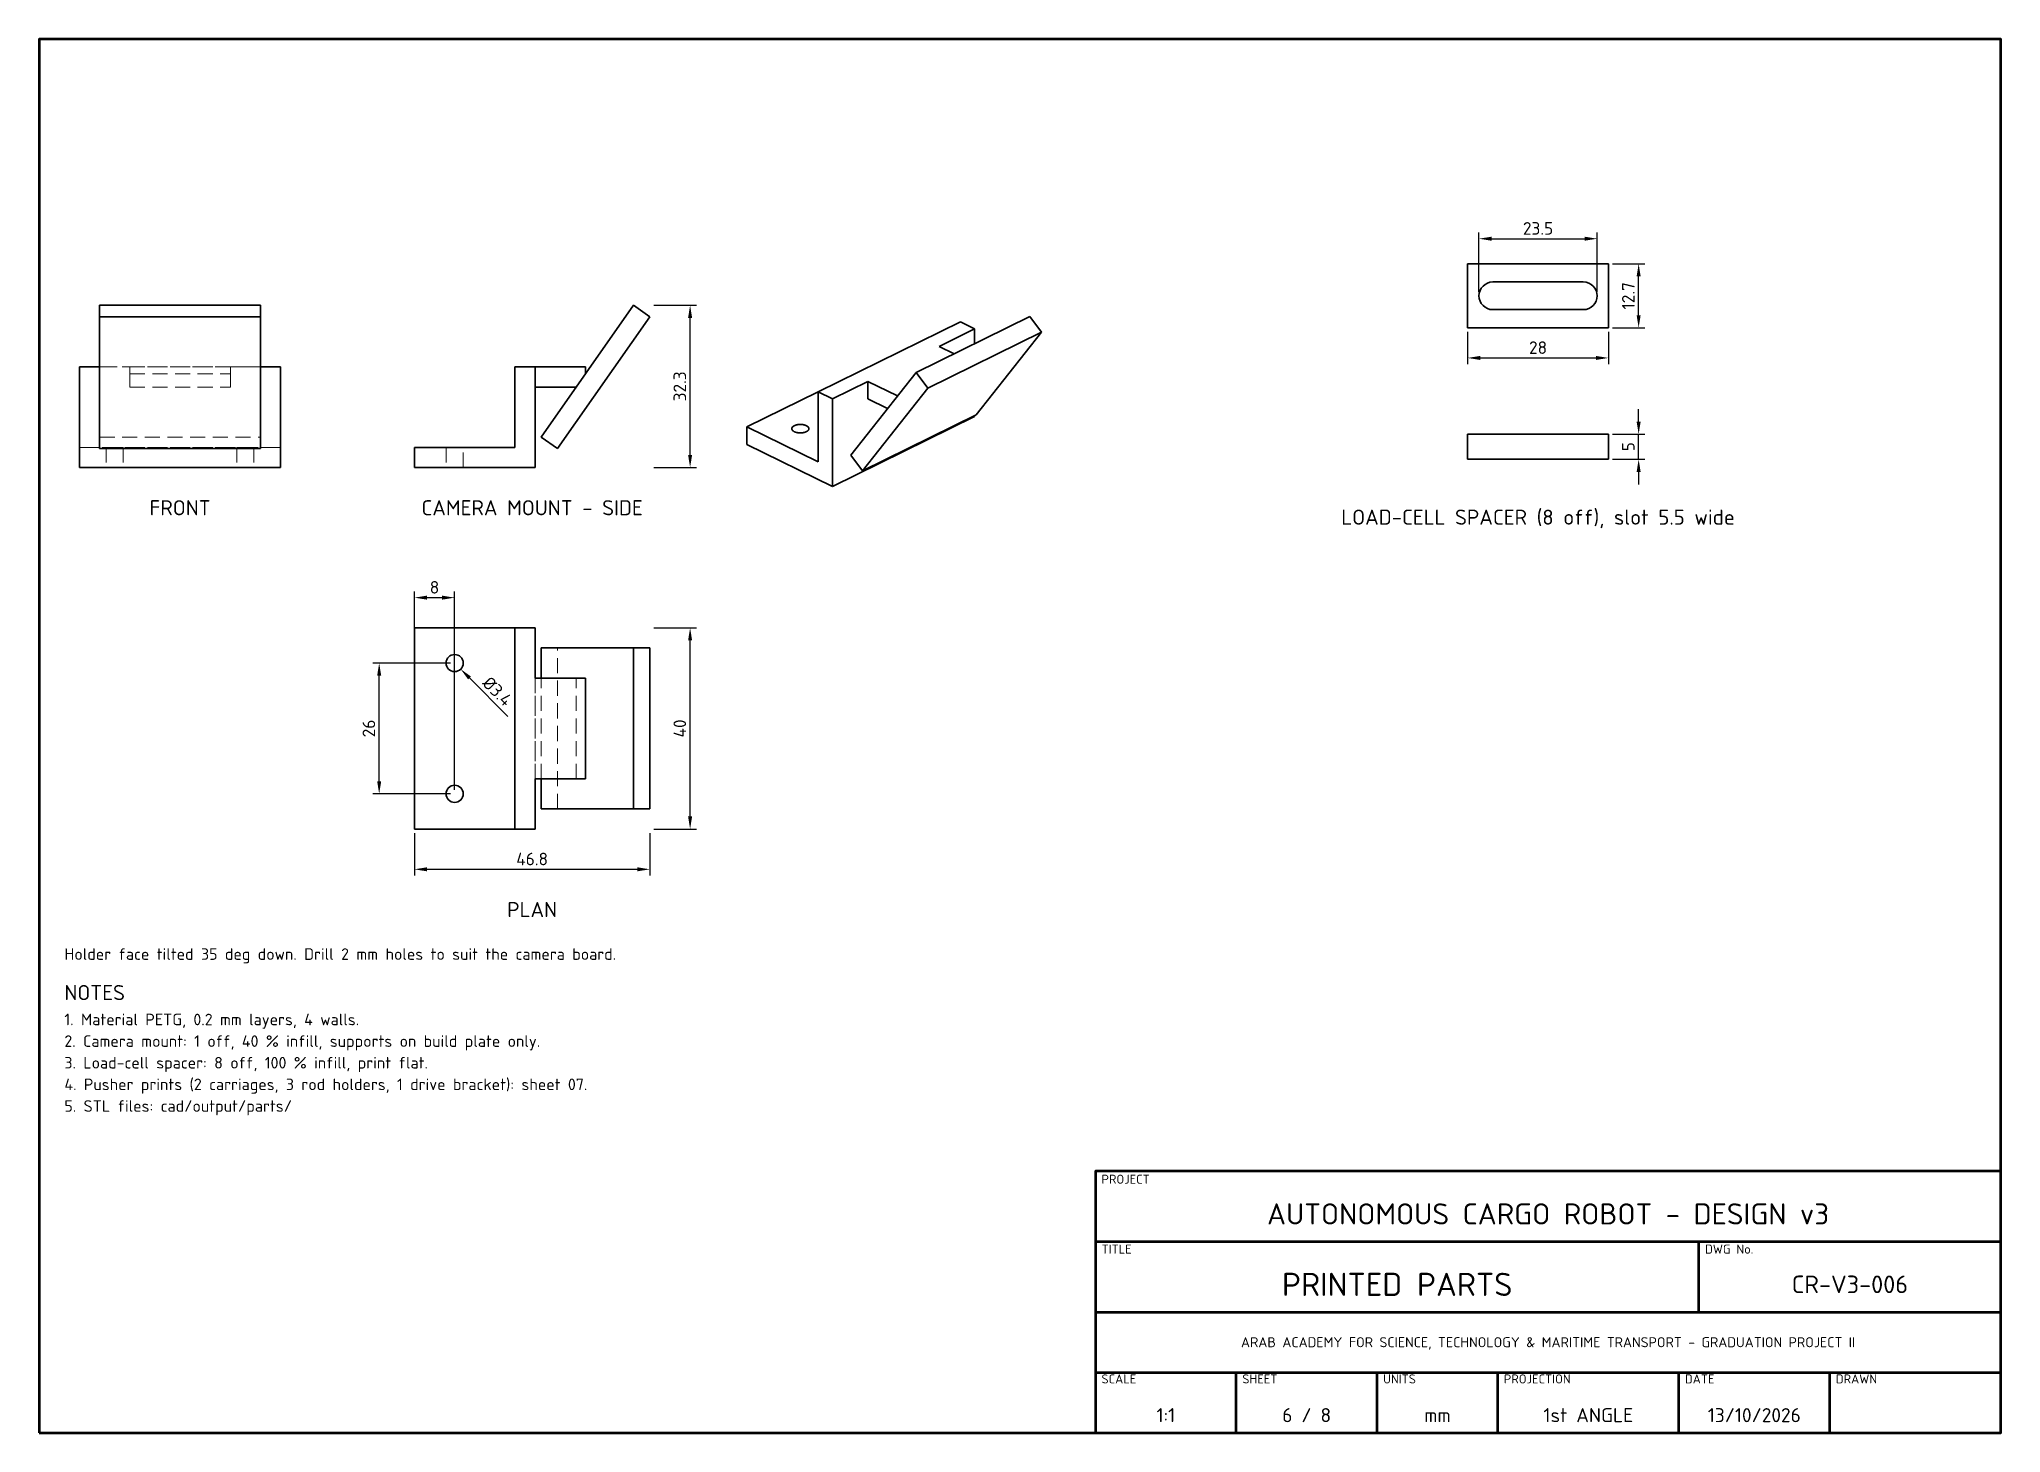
# Paper-space layout '06 PRINTED PARTS' of a CAD drawing. Header units: millimetres. Extents: x 20 to 410, y 10 to 287.
# The model-space entities are those that its viewports show. They can reach past a viewport. Long polylines and large blocks are cut down to what shows.
import ezdxf
from ezdxf.enums import TextEntityAlignment as Align

# ---------------------------------------------------------------- set-up
doc = ezdxf.new("R2010")
doc.units = ezdxf.units.MM
doc.linetypes.add('HIDDEN_ISO', pattern=[4.5, 3, -1.5])
for name, color, linetype, lineweight in [('2D-HIDDEN', 8, 'HIDDEN_ISO', 18), ('2D-VISIBLE', 7, 'Continuous', 35), ('DIMENSIONS', 4, 'Continuous', 18), ('TEXT', 7, 'Continuous', 25), ('TITLEBLOCK', 7, 'Continuous', 50)]:
    doc.layers.add(name, color=color, linetype=linetype, lineweight=lineweight)
doc.layers.add('VIEWPORTS', color=8, linetype='Continuous', lineweight=13, plot=False)
doc.styles.add('ISO', font='isocpeur.ttf')
doc.styles.add('OpenSansCondensed-Light', font='OpenSansCondensed-Light.ttf')
doc.dimstyles.new('EZ_RADIUS', dxfattribs={"dimtxt": 0.25, "dimasz": 0.25, "dimexe": 0.375, "dimexo": 0.125, "dimgap": 0.1, "dimtad": 1, "dimlfac": 100, "dimzin": 12, "dimdsep": 46, "dimtxsty": 'OpenSansCondensed-Light', "dimblk": 'CLOSEDBLANK', "dimcen": 0, "dimazin": 3, "dimtfac": 0.5, "dimtofl": 0, "dimtmove": 1, "dimatfit": 3})
doc.dimstyles.new('EZDXF', dxfattribs={"dimtxt": 0.25, "dimasz": 0.175, "dimexe": 0.375, "dimexo": 0.125, "dimgap": 0.1, "dimtad": 1, "dimlfac": 100, "dimzin": 12, "dimdsep": 46, "dimtxsty": 'OpenSansCondensed-Light', "dimblk": 'ARCHTICK', "dimcen": 2.5, "dimazin": 3, "dimtfac": 0.5, "dimtmove": 2, "dimatfit": 3})

# ---------------------------------------------------------------- blocks, each defined once
blk = doc.blocks.new('_CLOSEDFILLED')
at = {"color": 0, "linetype": 'BYBLOCK'}
blk.add_solid([(-1, 0.16), (0, 0), (-1, -0.16)], dxfattribs=at)
blk = doc.blocks.new('*D17')
at = {"color": 4}
for p, q in [((6279.59, -1419.3), (6279.59, -1427.75)), ((6326.41, -1419.3), (6326.41, -1427.75)), ((6282.09, -1426.5), (6323.91, -1426.5))]:
    blk.add_line(p, q, dxfattribs=at)
at = {"layer": 'Defpoints'}
for p in [(6279.59, -1418.5), (6326.41, -1418.5), (6279.59, -1426.5)]:
    blk.add_point(p, dxfattribs=at)
at = {"layer": 'DIMENSIONS', "color": 4, "xscale": 2.5, "yscale": 2.5, "rotation": 180}
blk.add_blockref('_CLOSEDFILLED', (6279.59, -1426.5), dxfattribs=at)
at = {"layer": 'DIMENSIONS', "color": 4, "xscale": 2.5, "yscale": 2.5}
blk.add_blockref('_CLOSEDFILLED', (6326.41, -1426.5), dxfattribs=at)
at = {"layer": 'DIMENSIONS', "color": 7, "insert": (6303, -1424.45), "char_height": 2.5, "attachment_point": 5, "style": 'ISO'}
blk.add_mtext('46.8', dxfattribs=at)
blk = doc.blocks.new('*D18')
at = {"color": 4}
for p, q in [((6327.21, -1378.5), (6335.66, -1378.5)), ((6334.41, -1416), (6334.41, -1381)), ((6327.21, -1418.5), (6335.66, -1418.5))]:
    blk.add_line(p, q, dxfattribs=at)
at = {"layer": 'Defpoints'}
for p in [(6326.41, -1378.5), (6326.41, -1418.5), (6334.41, -1418.5)]:
    blk.add_point(p, dxfattribs=at)
at = {"layer": 'DIMENSIONS', "color": 4, "xscale": 2.5, "yscale": 2.5}
for p, rotation in [((6334.41, -1378.5), 90), ((6334.41, -1418.5), 270)]:
    blk.add_blockref('_CLOSEDFILLED', p, dxfattribs=dict(at, rotation=rotation))
at = {"layer": 'DIMENSIONS', "color": 7, "insert": (6332.36, -1398.5), "char_height": 2.5, "attachment_point": 5, "rotation": 90, "style": 'ISO'}
blk.add_mtext('40', dxfattribs=at)
blk = doc.blocks.new('*D19')
at = {"color": 4}
for p, q in [((6327.21, -1314.38), (6335.66, -1314.38)), ((6334.41, -1344.13), (6334.41, -1316.88)), ((6327.21, -1346.63), (6335.66, -1346.63))]:
    blk.add_line(p, q, dxfattribs=at)
at = {"layer": 'Defpoints'}
for p in [(6326.41, -1314.38), (6326.41, -1346.63), (6334.41, -1346.63)]:
    blk.add_point(p, dxfattribs=at)
at = {"layer": 'DIMENSIONS', "color": 4, "xscale": 2.5, "yscale": 2.5}
for p, rotation in [((6334.41, -1314.38), 90), ((6334.41, -1346.63), 270)]:
    blk.add_blockref('_CLOSEDFILLED', p, dxfattribs=dict(at, rotation=rotation))
at = {"layer": 'DIMENSIONS', "color": 7, "insert": (6332.36, -1330.5), "char_height": 2.5, "attachment_point": 5, "rotation": 90, "style": 'ISO'}
blk.add_mtext('32.3', dxfattribs=at)
blk = doc.blocks.new('*D20')
at = {"color": 4}
for p, q in [((6279.59, -1410.7), (6279.59, -1371.25)), ((6282.09, -1372.5), (6285.09, -1372.5)), ((6287.59, -1410.7), (6287.59, -1371.25))]:
    blk.add_line(p, q, dxfattribs=at)
at = {"layer": 'Defpoints'}
for p in [(6279.59, -1372.5), (6279.59, -1411.5), (6287.59, -1411.5)]:
    blk.add_point(p, dxfattribs=at)
at = {"layer": 'DIMENSIONS', "color": 4, "xscale": 2.5, "yscale": 2.5, "rotation": 180}
blk.add_blockref('_CLOSEDFILLED', (6279.59, -1372.5), dxfattribs=at)
at = {"layer": 'DIMENSIONS', "color": 4, "xscale": 2.5, "yscale": 2.5}
blk.add_blockref('_CLOSEDFILLED', (6287.59, -1372.5), dxfattribs=at)
at = {"layer": 'DIMENSIONS', "color": 7, "insert": (6283.59, -1370.45), "char_height": 2.5, "attachment_point": 5, "style": 'ISO'}
blk.add_mtext('8', dxfattribs=at)
blk = doc.blocks.new('*D21')
at = {"color": 4}
for p, q in [((6286.79, -1385.5), (6271.34, -1385.5)), ((6272.59, -1409), (6272.59, -1388)), ((6286.79, -1411.5), (6271.34, -1411.5))]:
    blk.add_line(p, q, dxfattribs=at)
at = {"layer": 'Defpoints'}
for p in [(6287.59, -1385.5), (6272.59, -1411.5), (6287.59, -1411.5)]:
    blk.add_point(p, dxfattribs=at)
at = {"layer": 'DIMENSIONS', "color": 4, "xscale": 2.5, "yscale": 2.5}
for p, rotation in [((6272.59, -1385.5), 90), ((6272.59, -1411.5), 270)]:
    blk.add_blockref('_CLOSEDFILLED', p, dxfattribs=dict(at, rotation=rotation))
at = {"layer": 'DIMENSIONS', "color": 7, "insert": (6270.54, -1398.5), "char_height": 2.5, "attachment_point": 5, "rotation": 90, "style": 'ISO'}
blk.add_mtext('26', dxfattribs=at)
blk = doc.blocks.new('*D22')
at = {"color": 4}
blk.add_line((6290.56, -1388.47), (6298.2, -1396.11), dxfattribs=at)
at = {"layer": 'Defpoints'}
for p in [(6287.59, -1385.5), (6288.79, -1386.7)]:
    blk.add_point(p, dxfattribs=at)
at = {"layer": 'DIMENSIONS', "color": 4, "xscale": 2.5, "yscale": 2.5, "rotation": 135.00000000001086}
blk.add_blockref('_CLOSEDFILLED', (6288.79, -1386.7), dxfattribs=at)
at = {"layer": 'DIMENSIONS', "color": 7, "insert": (6296.11, -1391.12), "char_height": 2.5, "attachment_point": 5, "rotation": 315, "style": 'ISO'}
blk.add_mtext('%%c3.4', dxfattribs=at)
blk = doc.blocks.new('*D23')
at = {"color": 4}
for p, q in [((6489, -1319.65), (6489, -1326.1)), ((6517, -1319.65), (6517, -1326.1)), ((6491.5, -1324.85), (6514.5, -1324.85))]:
    blk.add_line(p, q, dxfattribs=at)
at = {"layer": 'Defpoints'}
for p in [(6489, -1318.85), (6517, -1318.85), (6489, -1324.85)]:
    blk.add_point(p, dxfattribs=at)
at = {"layer": 'DIMENSIONS', "color": 4, "xscale": 2.5, "yscale": 2.5, "rotation": 180}
blk.add_blockref('_CLOSEDFILLED', (6489, -1324.85), dxfattribs=at)
at = {"layer": 'DIMENSIONS', "color": 4, "xscale": 2.5, "yscale": 2.5}
blk.add_blockref('_CLOSEDFILLED', (6517, -1324.85), dxfattribs=at)
at = {"layer": 'DIMENSIONS', "color": 7, "insert": (6503, -1322.8), "char_height": 2.5, "attachment_point": 5, "style": 'ISO'}
blk.add_mtext('28', dxfattribs=at)
blk = doc.blocks.new('*D24')
at = {"color": 4}
for p, q in [((6517.8, -1306.15), (6524.25, -1306.15)), ((6523, -1316.35), (6523, -1308.65)), ((6517.8, -1318.85), (6524.25, -1318.85))]:
    blk.add_line(p, q, dxfattribs=at)
at = {"layer": 'Defpoints'}
for p in [(6517, -1306.15), (6517, -1318.85), (6523, -1318.85)]:
    blk.add_point(p, dxfattribs=at)
at = {"layer": 'DIMENSIONS', "color": 4, "xscale": 2.5, "yscale": 2.5}
for p, rotation in [((6523, -1306.15), 90), ((6523, -1318.85), 270)]:
    blk.add_blockref('_CLOSEDFILLED', p, dxfattribs=dict(at, rotation=rotation))
at = {"layer": 'DIMENSIONS', "color": 7, "insert": (6520.95, -1312.5), "char_height": 2.5, "attachment_point": 5, "rotation": 90, "style": 'ISO'}
blk.add_mtext('12.7', dxfattribs=at)
blk = doc.blocks.new('*D25')
at = {"color": 4}
for p, q in [((6491.25, -1311.7), (6491.25, -1299.9)), ((6493.75, -1301.15), (6512.25, -1301.15)), ((6514.75, -1311.7), (6514.75, -1299.9))]:
    blk.add_line(p, q, dxfattribs=at)
at = {"layer": 'Defpoints'}
for p in [(6491.25, -1301.15), (6491.25, -1312.5), (6514.75, -1312.5)]:
    blk.add_point(p, dxfattribs=at)
at = {"layer": 'DIMENSIONS', "color": 4, "xscale": 2.5, "yscale": 2.5, "rotation": 180}
blk.add_blockref('_CLOSEDFILLED', (6491.25, -1301.15), dxfattribs=at)
at = {"layer": 'DIMENSIONS', "color": 4, "xscale": 2.5, "yscale": 2.5}
blk.add_blockref('_CLOSEDFILLED', (6514.75, -1301.15), dxfattribs=at)
at = {"layer": 'DIMENSIONS', "color": 7, "insert": (6503, -1299.1), "char_height": 2.5, "attachment_point": 5, "style": 'ISO'}
blk.add_mtext('23.5', dxfattribs=at)
blk = doc.blocks.new('*D26')
at = {"color": 4}
for p, q in [((6523, -1337.5), (6523, -1335)), ((6517.8, -1340), (6524.25, -1340)), ((6523, -1345), (6523, -1340)), ((6517.8, -1345), (6524.25, -1345)), ((6523, -1347.5), (6523, -1350))]:
    blk.add_line(p, q, dxfattribs=at)
at = {"layer": 'Defpoints'}
for p in [(6517, -1340), (6517, -1345), (6523, -1345)]:
    blk.add_point(p, dxfattribs=at)
at = {"layer": 'DIMENSIONS', "color": 4, "xscale": 2.5, "yscale": 2.5}
for p, rotation in [((6523, -1340), 270), ((6523, -1345), 90)]:
    blk.add_blockref('_CLOSEDFILLED', p, dxfattribs=dict(at, rotation=rotation))
at = {"layer": 'DIMENSIONS', "color": 7, "insert": (6520.95, -1342.5), "char_height": 2.5, "attachment_point": 5, "rotation": 90, "style": 'ISO'}
blk.add_mtext('5', dxfattribs=at)

msp = doc.modelspace()

# ---------------------------------------------------------------- linework, layer by layer
at = {"layer": '2D-HIDDEN'}
for p, q in [((6217, -1340.59), (6217, -1314.37)), ((6249, -1340.59), (6249, -1314.37)), ((6304.78, -1340.59), (6323.13, -1314.37)), ((6308.05, -1342.88), (6326.41, -1316.67)), ((6323.13, -1314.37), (6326.41, -1316.67)), ((6213, -1342.63), (6213, -1326.63)), ((6213, -1326.63), (6253, -1326.63)), ((6217, -1326.63), (6223, -1326.63)), ((6223, -1326.63), (6243, -1326.63)), ((6223, -1330.63), (6223, -1326.63)), ((6223, -1328), (6223, -1326.63)), ((6223, -1328), (6223, -1330.63)), ((6223, -1328), (6243, -1328)), ((6243, -1326.63), (6249, -1326.63)), ((6243, -1330.63), (6243, -1326.63)), ((6243, -1328), (6243, -1326.63)), ((6243, -1328), (6243, -1330.63)), ((6253, -1342.63), (6253, -1326.63)), ((6299.59, -1342.63), (6299.59, -1326.63)), ((6299.59, -1326.63), (6303.59, -1326.63)), ((6303.59, -1326.63), (6313.59, -1326.63)), ((6303.59, -1346.63), (6303.59, -1326.63)), ((6303.59, -1330.63), (6303.59, -1326.63)), ((6303.59, -1330.63), (6303.59, -1326.63)), ((6313.59, -1328), (6311.75, -1330.63)), ((6313.59, -1328), (6311.75, -1330.63)), ((6313.59, -1328), (6313.59, -1326.63)), ((6223, -1330.63), (6243, -1330.63)), ((6223, -1330.63), (6243, -1330.63)), ((6303.59, -1330.63), (6311.75, -1330.63)), ((6217, -1340.59), (6249, -1340.59)), ((6217, -1340.59), (6217, -1342.88)), ((6249, -1340.59), (6249, -1342.88)), ((6304.78, -1340.59), (6308.05, -1342.88)), ((6213, -1346.63), (6213, -1342.63)), ((6213, -1342.63), (6253, -1342.63)), ((6253, -1342.63), (6213, -1342.63)), ((6218.3, -1342.63), (6218.3, -1346.63)), ((6221.7, -1342.63), (6221.7, -1346.63)), ((6244.3, -1342.63), (6244.3, -1346.63)), ((6247.7, -1342.63), (6247.7, -1346.63)), ((6253, -1346.63), (6253, -1342.63)), ((6279.59, -1346.63), (6279.59, -1342.63)), ((6279.59, -1342.63), (6299.59, -1342.63)), ((6285.89, -1342.63), (6285.89, -1346.63)), ((6285.89, -1342.63), (6285.89, -1346.63)), ((6289.29, -1346.63), (6289.29, -1342.63)), ((6289.29, -1346.63), (6289.29, -1342.63)), ((6213, -1346.63), (6253, -1346.63)), ((6279.59, -1346.63), (6303.59, -1346.63)), ((6279.59, -1378.5), (6303.59, -1378.5)), ((6279.59, -1418.5), (6279.59, -1378.5)), ((6299.59, -1378.5), (6299.59, -1418.5)), ((6303.59, -1418.5), (6303.59, -1378.5)), ((6304.78, -1382.5), (6308.05, -1382.5)), ((6308.05, -1414.5), (6308.05, -1382.5)), ((6308.05, -1382.5), (6326.41, -1382.5)), ((6303.59, -1408.5), (6303.59, -1388.5)), ((6303.59, -1388.5), (6311.75, -1388.5)), ((6304.78, -1408.5), (6304.78, -1388.5)), ((6313.59, -1388.5), (6311.75, -1388.5)), ((6311.75, -1408.5), (6311.75, -1388.5)), ((6313.59, -1408.5), (6313.59, -1388.5)), ((6303.59, -1408.5), (6311.75, -1408.5)), ((6313.59, -1408.5), (6311.75, -1408.5)), ((6304.78, -1414.5), (6308.05, -1414.5)), ((6308.05, -1414.5), (6326.41, -1414.5)), ((6279.59, -1418.5), (6303.59, -1418.5))]:
    msp.add_line(p, q, dxfattribs=at)
for points in [[(6220, -1342.63), (6219.95, -1342.63), (6219.89, -1342.63), (6219.84, -1342.63), (6219.79, -1342.63), (6219.73, -1342.63), (6219.68, -1342.63), (6219.63, -1342.63), (6219.57, -1342.63), (6219.52, -1342.63), (6219.47, -1342.63), (6219.42, -1342.63), (6219.36, -1342.63), (6219.31, -1342.63), (6219.26, -1342.63), (6219.2, -1342.63), (6219.15, -1342.63), (6219.1, -1342.63), (6219.04, -1342.63), (6218.99, -1342.63), (6218.94, -1342.63), (6218.88, -1342.63), (6218.83, -1342.63), (6218.78, -1342.63), (6218.73, -1342.63), (6218.67, -1342.63), (6218.62, -1342.63), (6218.57, -1342.63), (6218.51, -1342.63), (6218.46, -1342.63), (6218.41, -1342.63), (6218.35, -1342.63), (6218.3, -1342.63)], [(6218.3, -1342.63), (6218.41, -1342.63), (6218.51, -1342.63), (6218.62, -1342.63), (6218.73, -1342.63), (6218.83, -1342.63), (6218.94, -1342.63), (6219.04, -1342.63), (6219.15, -1342.63), (6219.26, -1342.63), (6219.36, -1342.63), (6219.47, -1342.63), (6219.57, -1342.63), (6219.68, -1342.63), (6219.79, -1342.63), (6219.89, -1342.63), (6220, -1342.63), (6220.11, -1342.63), (6220.21, -1342.63), (6220.32, -1342.63), (6220.43, -1342.63), (6220.53, -1342.63), (6220.64, -1342.63), (6220.74, -1342.63), (6220.85, -1342.63), (6220.96, -1342.63), (6221.06, -1342.63), (6221.17, -1342.63), (6221.28, -1342.63), (6221.38, -1342.63), (6221.49, -1342.63), (6221.59, -1342.63), (6221.7, -1342.63)], [(6221.7, -1342.63), (6221.65, -1342.63), (6221.59, -1342.63), (6221.54, -1342.63), (6221.49, -1342.63), (6221.43, -1342.63), (6221.38, -1342.63), (6221.33, -1342.63), (6221.28, -1342.63), (6221.22, -1342.63), (6221.17, -1342.63), (6221.12, -1342.63), (6221.06, -1342.63), (6221.01, -1342.63), (6220.96, -1342.63), (6220.9, -1342.63), (6220.85, -1342.63), (6220.8, -1342.63), (6220.74, -1342.63), (6220.69, -1342.63), (6220.64, -1342.63), (6220.58, -1342.63), (6220.53, -1342.63), (6220.48, -1342.63), (6220.43, -1342.63), (6220.37, -1342.63), (6220.32, -1342.63), (6220.27, -1342.63), (6220.21, -1342.63), (6220.16, -1342.63), (6220.11, -1342.63), (6220.05, -1342.63), (6220, -1342.63)], [(6246, -1342.63), (6245.95, -1342.63), (6245.89, -1342.63), (6245.84, -1342.63), (6245.79, -1342.63), (6245.73, -1342.63), (6245.68, -1342.63), (6245.63, -1342.63), (6245.57, -1342.63), (6245.52, -1342.63), (6245.47, -1342.63), (6245.42, -1342.63), (6245.36, -1342.63), (6245.31, -1342.63), (6245.26, -1342.63), (6245.2, -1342.63), (6245.15, -1342.63), (6245.1, -1342.63), (6245.04, -1342.63), (6244.99, -1342.63), (6244.94, -1342.63), (6244.88, -1342.63), (6244.83, -1342.63), (6244.78, -1342.63), (6244.73, -1342.63), (6244.67, -1342.63), (6244.62, -1342.63), (6244.57, -1342.63), (6244.51, -1342.63), (6244.46, -1342.63), (6244.41, -1342.63), (6244.35, -1342.63), (6244.3, -1342.63)], [(6244.3, -1342.63), (6244.41, -1342.63), (6244.51, -1342.63), (6244.62, -1342.63), (6244.73, -1342.63), (6244.83, -1342.63), (6244.94, -1342.63), (6245.04, -1342.63), (6245.15, -1342.63), (6245.26, -1342.63), (6245.36, -1342.63), (6245.47, -1342.63), (6245.57, -1342.63), (6245.68, -1342.63), (6245.79, -1342.63), (6245.89, -1342.63), (6246, -1342.63), (6246.11, -1342.63), (6246.21, -1342.63), (6246.32, -1342.63), (6246.43, -1342.63), (6246.53, -1342.63), (6246.64, -1342.63), (6246.74, -1342.63), (6246.85, -1342.63), (6246.96, -1342.63), (6247.06, -1342.63), (6247.17, -1342.63), (6247.28, -1342.63), (6247.38, -1342.63), (6247.49, -1342.63), (6247.59, -1342.63), (6247.7, -1342.63)], [(6247.7, -1342.63), (6247.65, -1342.63), (6247.59, -1342.63), (6247.54, -1342.63), (6247.49, -1342.63), (6247.43, -1342.63), (6247.38, -1342.63), (6247.33, -1342.63), (6247.28, -1342.63), (6247.22, -1342.63), (6247.17, -1342.63), (6247.12, -1342.63), (6247.06, -1342.63), (6247.01, -1342.63), (6246.96, -1342.63), (6246.9, -1342.63), (6246.85, -1342.63), (6246.8, -1342.63), (6246.74, -1342.63), (6246.69, -1342.63), (6246.64, -1342.63), (6246.58, -1342.63), (6246.53, -1342.63), (6246.48, -1342.63), (6246.43, -1342.63), (6246.37, -1342.63), (6246.32, -1342.63), (6246.27, -1342.63), (6246.21, -1342.63), (6246.16, -1342.63), (6246.11, -1342.63), (6246.05, -1342.63), (6246, -1342.63)], [(6289.29, -1342.63), (6289.19, -1342.63), (6289.08, -1342.63), (6288.97, -1342.63), (6288.87, -1342.63), (6288.76, -1342.63), (6288.65, -1342.63), (6288.55, -1342.63), (6288.44, -1342.63), (6288.34, -1342.63), (6288.23, -1342.63), (6288.12, -1342.63), (6288.02, -1342.63), (6287.91, -1342.63), (6287.8, -1342.63), (6287.7, -1342.63), (6287.59, -1342.63), (6287.49, -1342.63), (6287.38, -1342.63), (6287.27, -1342.63), (6287.17, -1342.63), (6287.06, -1342.63), (6286.95, -1342.63), (6286.85, -1342.63), (6286.74, -1342.63), (6286.64, -1342.63), (6286.53, -1342.63), (6286.42, -1342.63), (6286.32, -1342.63), (6286.21, -1342.63), (6286.1, -1342.63), (6286, -1342.63), (6285.89, -1342.63)], [(6285.89, -1342.63), (6286, -1342.63), (6286.1, -1342.63), (6286.21, -1342.63), (6286.32, -1342.63), (6286.42, -1342.63), (6286.53, -1342.63), (6286.64, -1342.63), (6286.74, -1342.63), (6286.85, -1342.63), (6286.95, -1342.63), (6287.06, -1342.63), (6287.17, -1342.63), (6287.27, -1342.63), (6287.38, -1342.63), (6287.49, -1342.63), (6287.59, -1342.63), (6287.7, -1342.63), (6287.8, -1342.63), (6287.91, -1342.63), (6288.02, -1342.63), (6288.12, -1342.63), (6288.23, -1342.63), (6288.34, -1342.63), (6288.44, -1342.63), (6288.55, -1342.63), (6288.65, -1342.63), (6288.76, -1342.63), (6288.87, -1342.63), (6288.97, -1342.63), (6289.08, -1342.63), (6289.19, -1342.63), (6289.29, -1342.63)], [(6289.29, -1342.63), (6289.19, -1342.63), (6289.08, -1342.63), (6288.97, -1342.63), (6288.87, -1342.63), (6288.76, -1342.63), (6288.65, -1342.63), (6288.55, -1342.63), (6288.44, -1342.63), (6288.34, -1342.63), (6288.23, -1342.63), (6288.12, -1342.63), (6288.02, -1342.63), (6287.91, -1342.63), (6287.8, -1342.63), (6287.7, -1342.63), (6287.59, -1342.63), (6287.49, -1342.63), (6287.38, -1342.63), (6287.27, -1342.63), (6287.17, -1342.63), (6287.06, -1342.63), (6286.95, -1342.63), (6286.85, -1342.63), (6286.74, -1342.63), (6286.64, -1342.63), (6286.53, -1342.63), (6286.42, -1342.63), (6286.32, -1342.63), (6286.21, -1342.63), (6286.1, -1342.63), (6286, -1342.63), (6285.89, -1342.63)], [(6285.89, -1342.63), (6286, -1342.63), (6286.1, -1342.63), (6286.21, -1342.63), (6286.32, -1342.63), (6286.42, -1342.63), (6286.53, -1342.63), (6286.64, -1342.63), (6286.74, -1342.63), (6286.85, -1342.63), (6286.95, -1342.63), (6287.06, -1342.63), (6287.17, -1342.63), (6287.27, -1342.63), (6287.38, -1342.63), (6287.49, -1342.63), (6287.59, -1342.63), (6287.7, -1342.63), (6287.8, -1342.63), (6287.91, -1342.63), (6288.02, -1342.63), (6288.12, -1342.63), (6288.23, -1342.63), (6288.34, -1342.63), (6288.44, -1342.63), (6288.55, -1342.63), (6288.65, -1342.63), (6288.76, -1342.63), (6288.87, -1342.63), (6288.97, -1342.63), (6289.08, -1342.63), (6289.19, -1342.63), (6289.29, -1342.63)], [(6220, -1346.63), (6219.95, -1346.63), (6219.89, -1346.63), (6219.84, -1346.63), (6219.79, -1346.63), (6219.73, -1346.63), (6219.68, -1346.63), (6219.63, -1346.63), (6219.57, -1346.63), (6219.52, -1346.63), (6219.47, -1346.63), (6219.42, -1346.63), (6219.36, -1346.63), (6219.31, -1346.63), (6219.26, -1346.63), (6219.2, -1346.63), (6219.15, -1346.63), (6219.1, -1346.63), (6219.04, -1346.63), (6218.99, -1346.63), (6218.94, -1346.63), (6218.88, -1346.63), (6218.83, -1346.63), (6218.78, -1346.63), (6218.73, -1346.63), (6218.67, -1346.63), (6218.62, -1346.63), (6218.57, -1346.63), (6218.51, -1346.63), (6218.46, -1346.63), (6218.41, -1346.63), (6218.35, -1346.63), (6218.3, -1346.63)], [(6218.3, -1346.63), (6218.41, -1346.63), (6218.51, -1346.63), (6218.62, -1346.63), (6218.73, -1346.63), (6218.83, -1346.63), (6218.94, -1346.63), (6219.04, -1346.63), (6219.15, -1346.63), (6219.26, -1346.63), (6219.36, -1346.63), (6219.47, -1346.63), (6219.57, -1346.63), (6219.68, -1346.63), (6219.79, -1346.63), (6219.89, -1346.63), (6220, -1346.63), (6220.11, -1346.63), (6220.21, -1346.63), (6220.32, -1346.63), (6220.43, -1346.63), (6220.53, -1346.63), (6220.64, -1346.63), (6220.74, -1346.63), (6220.85, -1346.63), (6220.96, -1346.63), (6221.06, -1346.63), (6221.17, -1346.63), (6221.28, -1346.63), (6221.38, -1346.63), (6221.49, -1346.63), (6221.59, -1346.63), (6221.7, -1346.63)], [(6221.7, -1346.63), (6221.65, -1346.63), (6221.59, -1346.63), (6221.54, -1346.63), (6221.49, -1346.63), (6221.43, -1346.63), (6221.38, -1346.63), (6221.33, -1346.63), (6221.28, -1346.63), (6221.22, -1346.63), (6221.17, -1346.63), (6221.12, -1346.63), (6221.06, -1346.63), (6221.01, -1346.63), (6220.96, -1346.63), (6220.9, -1346.63), (6220.85, -1346.63), (6220.8, -1346.63), (6220.74, -1346.63), (6220.69, -1346.63), (6220.64, -1346.63), (6220.58, -1346.63), (6220.53, -1346.63), (6220.48, -1346.63), (6220.43, -1346.63), (6220.37, -1346.63), (6220.32, -1346.63), (6220.27, -1346.63), (6220.21, -1346.63), (6220.16, -1346.63), (6220.11, -1346.63), (6220.05, -1346.63), (6220, -1346.63)], [(6246, -1346.63), (6245.95, -1346.63), (6245.89, -1346.63), (6245.84, -1346.63), (6245.79, -1346.63), (6245.73, -1346.63), (6245.68, -1346.63), (6245.63, -1346.63), (6245.57, -1346.63), (6245.52, -1346.63), (6245.47, -1346.63), (6245.42, -1346.63), (6245.36, -1346.63), (6245.31, -1346.63), (6245.26, -1346.63), (6245.2, -1346.63), (6245.15, -1346.63), (6245.1, -1346.63), (6245.04, -1346.63), (6244.99, -1346.63), (6244.94, -1346.63), (6244.88, -1346.63), (6244.83, -1346.63), (6244.78, -1346.63), (6244.73, -1346.63), (6244.67, -1346.63), (6244.62, -1346.63), (6244.57, -1346.63), (6244.51, -1346.63), (6244.46, -1346.63), (6244.41, -1346.63), (6244.35, -1346.63), (6244.3, -1346.63)], [(6244.3, -1346.63), (6244.41, -1346.63), (6244.51, -1346.63), (6244.62, -1346.63), (6244.73, -1346.63), (6244.83, -1346.63), (6244.94, -1346.63), (6245.04, -1346.63), (6245.15, -1346.63), (6245.26, -1346.63), (6245.36, -1346.63), (6245.47, -1346.63), (6245.57, -1346.63), (6245.68, -1346.63), (6245.79, -1346.63), (6245.89, -1346.63), (6246, -1346.63), (6246.11, -1346.63), (6246.21, -1346.63), (6246.32, -1346.63), (6246.43, -1346.63), (6246.53, -1346.63), (6246.64, -1346.63), (6246.74, -1346.63), (6246.85, -1346.63), (6246.96, -1346.63), (6247.06, -1346.63), (6247.17, -1346.63), (6247.28, -1346.63), (6247.38, -1346.63), (6247.49, -1346.63), (6247.59, -1346.63), (6247.7, -1346.63)], [(6247.7, -1346.63), (6247.65, -1346.63), (6247.59, -1346.63), (6247.54, -1346.63), (6247.49, -1346.63), (6247.43, -1346.63), (6247.38, -1346.63), (6247.33, -1346.63), (6247.28, -1346.63), (6247.22, -1346.63), (6247.17, -1346.63), (6247.12, -1346.63), (6247.06, -1346.63), (6247.01, -1346.63), (6246.96, -1346.63), (6246.9, -1346.63), (6246.85, -1346.63), (6246.8, -1346.63), (6246.74, -1346.63), (6246.69, -1346.63), (6246.64, -1346.63), (6246.58, -1346.63), (6246.53, -1346.63), (6246.48, -1346.63), (6246.43, -1346.63), (6246.37, -1346.63), (6246.32, -1346.63), (6246.27, -1346.63), (6246.21, -1346.63), (6246.16, -1346.63), (6246.11, -1346.63), (6246.05, -1346.63), (6246, -1346.63)], [(6289.29, -1346.63), (6289.19, -1346.63), (6289.08, -1346.63), (6288.97, -1346.63), (6288.87, -1346.63), (6288.76, -1346.63), (6288.65, -1346.63), (6288.55, -1346.63), (6288.44, -1346.63), (6288.34, -1346.63), (6288.23, -1346.63), (6288.12, -1346.63), (6288.02, -1346.63), (6287.91, -1346.63), (6287.8, -1346.63), (6287.7, -1346.63), (6287.59, -1346.63), (6287.49, -1346.63), (6287.38, -1346.63), (6287.27, -1346.63), (6287.17, -1346.63), (6287.06, -1346.63), (6286.95, -1346.63), (6286.85, -1346.63), (6286.74, -1346.63), (6286.64, -1346.63), (6286.53, -1346.63), (6286.42, -1346.63), (6286.32, -1346.63), (6286.21, -1346.63), (6286.1, -1346.63), (6286, -1346.63), (6285.89, -1346.63)], [(6285.89, -1346.63), (6286, -1346.63), (6286.1, -1346.63), (6286.21, -1346.63), (6286.32, -1346.63), (6286.42, -1346.63), (6286.53, -1346.63), (6286.64, -1346.63), (6286.74, -1346.63), (6286.85, -1346.63), (6286.95, -1346.63), (6287.06, -1346.63), (6287.17, -1346.63), (6287.27, -1346.63), (6287.38, -1346.63), (6287.49, -1346.63), (6287.59, -1346.63), (6287.7, -1346.63), (6287.8, -1346.63), (6287.91, -1346.63), (6288.02, -1346.63), (6288.12, -1346.63), (6288.23, -1346.63), (6288.34, -1346.63), (6288.44, -1346.63), (6288.55, -1346.63), (6288.65, -1346.63), (6288.76, -1346.63), (6288.87, -1346.63), (6288.97, -1346.63), (6289.08, -1346.63), (6289.19, -1346.63), (6289.29, -1346.63)], [(6289.29, -1346.63), (6289.19, -1346.63), (6289.08, -1346.63), (6288.97, -1346.63), (6288.87, -1346.63), (6288.76, -1346.63), (6288.65, -1346.63), (6288.55, -1346.63), (6288.44, -1346.63), (6288.34, -1346.63), (6288.23, -1346.63), (6288.12, -1346.63), (6288.02, -1346.63), (6287.91, -1346.63), (6287.8, -1346.63), (6287.7, -1346.63), (6287.59, -1346.63), (6287.49, -1346.63), (6287.38, -1346.63), (6287.27, -1346.63), (6287.17, -1346.63), (6287.06, -1346.63), (6286.95, -1346.63), (6286.85, -1346.63), (6286.74, -1346.63), (6286.64, -1346.63), (6286.53, -1346.63), (6286.42, -1346.63), (6286.32, -1346.63), (6286.21, -1346.63), (6286.1, -1346.63), (6286, -1346.63), (6285.89, -1346.63)], [(6285.89, -1346.63), (6286, -1346.63), (6286.1, -1346.63), (6286.21, -1346.63), (6286.32, -1346.63), (6286.42, -1346.63), (6286.53, -1346.63), (6286.64, -1346.63), (6286.74, -1346.63), (6286.85, -1346.63), (6286.95, -1346.63), (6287.06, -1346.63), (6287.17, -1346.63), (6287.27, -1346.63), (6287.38, -1346.63), (6287.49, -1346.63), (6287.59, -1346.63), (6287.7, -1346.63), (6287.8, -1346.63), (6287.91, -1346.63), (6288.02, -1346.63), (6288.12, -1346.63), (6288.23, -1346.63), (6288.34, -1346.63), (6288.44, -1346.63), (6288.55, -1346.63), (6288.65, -1346.63), (6288.76, -1346.63), (6288.87, -1346.63), (6288.97, -1346.63), (6289.08, -1346.63), (6289.19, -1346.63), (6289.29, -1346.63)]]:
    msp.add_lwpolyline(points, dxfattribs=at)
for centre in [(6287.59, -1385.5), (6287.59, -1411.5)]:
    msp.add_circle(centre, 1.7, dxfattribs=at)
at = {"layer": '2D-VISIBLE'}
for p, q in [((6489, -1318.85), (6489, -1306.15)), ((6489, -1306.15), (6517, -1306.15)), ((6517, -1318.85), (6517, -1306.15)), ((6512, -1309.75), (6494, -1309.75)), ((6217, -1314.37), (6249, -1314.37)), ((6217, -1314.37), (6217, -1316.67)), ((6217, -1342.88), (6217, -1316.67)), ((6217, -1316.67), (6249, -1316.67)), ((6249, -1314.37), (6249, -1316.67)), ((6249, -1342.88), (6249, -1316.67)), ((6304.78, -1340.59), (6323.13, -1314.37)), ((6308.05, -1342.88), (6326.41, -1316.67)), ((6323.13, -1314.37), (6326.41, -1316.67)), ((6359.86, -1331.6), (6388.15, -1317.68)), ((6379.34, -1327.74), (6401.96, -1316.6)), ((6388.15, -1317.68), (6390.98, -1319.07)), ((6401.96, -1316.6), (6404.28, -1319.74)), ((6494, -1315.25), (6512, -1315.25)), ((6381.65, -1330.88), (6404.28, -1319.74)), ((6383.9, -1322.55), (6390.98, -1319.07)), ((6390.98, -1322.01), (6390.98, -1319.07)), ((6391.3, -1336.16), (6404.28, -1319.74)), ((6489, -1318.85), (6517, -1318.85)), ((6383.9, -1322.55), (6386.89, -1324.02)), ((6213, -1346.63), (6213, -1326.63)), ((6213, -1326.63), (6217, -1326.63)), ((6249, -1326.63), (6253, -1326.63)), ((6253, -1346.63), (6253, -1326.63)), ((6299.59, -1342.63), (6299.59, -1326.63)), ((6299.59, -1326.63), (6303.59, -1326.63)), ((6303.59, -1346.63), (6303.59, -1326.63)), ((6303.59, -1326.63), (6313.59, -1326.63)), ((6313.59, -1328), (6313.59, -1326.63)), ((6362.69, -1332.99), (6369.76, -1329.51)), ((6366.36, -1344.16), (6379.34, -1327.74)), ((6369.76, -1329.51), (6375.64, -1332.41)), ((6369.76, -1332.99), (6369.76, -1329.51)), ((6379.34, -1327.74), (6381.65, -1330.88)), ((6303.59, -1330.63), (6311.75, -1330.63)), ((6345.72, -1338.56), (6359.86, -1331.6)), ((6359.86, -1345.53), (6359.86, -1331.6)), ((6359.86, -1331.6), (6362.69, -1332.99)), ((6362.69, -1350.4), (6362.69, -1332.99)), ((6368.67, -1347.3), (6381.65, -1330.88)), ((6369.76, -1332.99), (6373.66, -1334.92)), ((6362.69, -1350.4), (6390.98, -1336.48)), ((6368.67, -1347.3), (6391.3, -1336.16)), ((6390.98, -1336.48), (6390.98, -1336.32)), ((6304.78, -1340.59), (6308.05, -1342.88)), ((6345.72, -1342.05), (6345.72, -1338.56)), ((6345.72, -1338.56), (6359.86, -1345.53)), ((6489, -1345), (6489, -1340)), ((6489, -1340), (6517, -1340)), ((6517, -1345), (6517, -1340)), ((6217, -1342.88), (6249, -1342.88)), ((6279.59, -1346.63), (6279.59, -1342.63)), ((6279.59, -1342.63), (6299.59, -1342.63)), ((6345.72, -1342.05), (6362.69, -1350.4)), ((6366.36, -1344.16), (6368.67, -1347.3)), ((6489, -1345), (6517, -1345)), ((6213, -1346.63), (6253, -1346.63)), ((6279.59, -1346.63), (6303.59, -1346.63)), ((6279.59, -1418.5), (6279.59, -1378.5)), ((6279.59, -1378.5), (6299.59, -1378.5)), ((6299.59, -1418.5), (6299.59, -1378.5)), ((6299.59, -1378.5), (6303.59, -1378.5)), ((6303.59, -1388.5), (6303.59, -1378.5)), ((6304.78, -1388.5), (6304.78, -1382.5)), ((6304.78, -1382.5), (6323.13, -1382.5)), ((6323.13, -1414.5), (6323.13, -1382.5)), ((6323.13, -1382.5), (6326.41, -1382.5)), ((6326.41, -1414.5), (6326.41, -1382.5)), ((6303.59, -1388.5), (6313.59, -1388.5)), ((6313.59, -1408.5), (6313.59, -1388.5)), ((6303.59, -1418.5), (6303.59, -1408.5)), ((6303.59, -1408.5), (6313.59, -1408.5)), ((6304.78, -1414.5), (6304.78, -1408.5)), ((6304.78, -1414.5), (6323.13, -1414.5)), ((6323.13, -1414.5), (6326.41, -1414.5)), ((6279.59, -1418.5), (6299.59, -1418.5)), ((6299.59, -1418.5), (6303.59, -1418.5))]:
    msp.add_line(p, q, dxfattribs=at)
for points in [[(6354.63, -1338.91), (6354.65, -1338.79), (6354.7, -1338.67), (6354.78, -1338.57), (6354.87, -1338.48), (6354.97, -1338.41), (6355.08, -1338.34), (6355.2, -1338.29), (6355.32, -1338.24), (6355.44, -1338.2), (6355.56, -1338.16), (6355.69, -1338.14), (6355.82, -1338.11), (6355.94, -1338.1), (6356.07, -1338.09), (6356.2, -1338.08), (6356.33, -1338.08), (6356.46, -1338.08), (6356.58, -1338.09), (6356.71, -1338.1), (6356.84, -1338.11), (6356.96, -1338.14), (6357.09, -1338.16), (6357.21, -1338.2), (6357.33, -1338.24), (6357.45, -1338.29), (6357.57, -1338.34), (6357.68, -1338.41), (6357.78, -1338.48), (6357.88, -1338.57), (6357.95, -1338.67), (6358.01, -1338.79), (6358.03, -1338.91)], [(6357.53, -1339.5), (6357.44, -1339.55), (6357.34, -1339.59), (6357.24, -1339.62), (6357.14, -1339.65), (6357.04, -1339.67), (6356.94, -1339.69), (6356.84, -1339.71), (6356.74, -1339.72), (6356.64, -1339.74), (6356.54, -1339.74), (6356.43, -1339.75), (6356.33, -1339.75), (6356.23, -1339.75), (6356.13, -1339.74), (6356.02, -1339.74), (6355.92, -1339.73), (6355.82, -1339.71), (6355.72, -1339.69), (6355.62, -1339.67), (6355.52, -1339.65), (6355.42, -1339.62), (6355.32, -1339.59), (6355.23, -1339.55), (6355.13, -1339.51), (6355.04, -1339.46), (6354.95, -1339.41), (6354.87, -1339.35), (6354.8, -1339.28), (6354.73, -1339.2), (6354.68, -1339.11), (6354.64, -1339.01), (6354.63, -1338.91)], [(6358.03, -1338.91), (6358.03, -1338.94), (6358.02, -1338.96), (6358.02, -1338.99), (6358.01, -1339.01), (6358.01, -1339.04), (6358, -1339.06), (6357.99, -1339.09), (6357.98, -1339.11), (6357.97, -1339.13), (6357.96, -1339.15), (6357.94, -1339.17), (6357.93, -1339.2), (6357.91, -1339.22), (6357.9, -1339.24), (6357.88, -1339.25), (6357.86, -1339.27), (6357.84, -1339.29), (6357.82, -1339.31), (6357.81, -1339.33), (6357.79, -1339.34), (6357.77, -1339.36), (6357.75, -1339.37), (6357.73, -1339.39), (6357.7, -1339.4), (6357.68, -1339.42), (6357.66, -1339.43), (6357.64, -1339.44), (6357.62, -1339.46), (6357.6, -1339.47), (6357.57, -1339.48), (6357.55, -1339.49), (6357.53, -1339.5)]]:
    msp.add_lwpolyline(points, dxfattribs=at)
for centre in [(6287.59, -1385.5), (6287.59, -1411.5)]:
    msp.add_circle(centre, 1.7, dxfattribs=at)
for centre, start, end in [((6494, -1312.5), 90, 270), ((6512, -1312.5), 270, 90)]:
    msp.add_arc(centre, 2.75, start, end, dxfattribs=at)

# ---------------------------------------------------------------- dimensions: what is measured, and where the dimension line sits
at = {"layer": 'DIMENSIONS'}
for base, p1, p2, picture, middle in [((6491.25, -1301.15), (6491.25, -1312.5), (6514.75, -1312.5), '*D25', (6503, -1299.1)), ((6489, -1324.85), (6489, -1318.85), (6517, -1318.85), '*D23', (6503, -1322.8)), ((6279.59, -1372.5), (6279.59, -1411.5), (6287.59, -1411.5), '*D20', (6283.59, -1370.45)), ((6279.59, -1426.5), (6279.59, -1418.5), (6326.41, -1418.5), '*D17', (6303, -1424.45))]:
    dim = msp.add_linear_dim(base=base, p1=p1, p2=p2, dimstyle='EZDXF', override={"dimscale": 1, "dimtxt": 2.5, "dimasz": 2.5, "dimexe": 1.25, "dimexo": 0.8, "dimgap": 0.8, "dimtad": 1, "dimtih": 0, "dimtoh": 0, "dimdec": 1, "dimlfac": 1, "dimzin": 8, "dimdsep": 46, "dimpost": '', "dimtxsty": 'ISO', "dimtsz": 0, "dimdle": 0, "dimclrd": 4, "dimclre": 4, "dimclrt": 7}, dxfattribs=at)
    dim.commit()
    dim.dimension.update_dxf_attribs({"geometry": picture, "text_midpoint": middle})
for base, p1, p2, picture, middle in [((6523, -1318.85), (6517, -1318.85), (6517, -1306.15), '*D24', (6520.95, -1312.5)), ((6334.4078, -1346.6315), (6326.4078, -1346.6315), (6326.4078, -1314.378), '*D19', (6332.3578, -1330.5048)), ((6523, -1345), (6517, -1345), (6517, -1340), '*D26', (6520.95, -1342.5)), ((6334.41, -1418.5), (6326.41, -1418.5), (6326.41, -1378.5), '*D18', (6332.36, -1398.5)), ((6272.59, -1411.5), (6287.59, -1411.5), (6287.59, -1385.5), '*D21', (6270.54, -1398.5))]:
    dim = msp.add_linear_dim(base=base, p1=p1, p2=p2, angle=90, dimstyle='EZDXF', override={"dimscale": 1, "dimtxt": 2.5, "dimasz": 2.5, "dimexe": 1.25, "dimexo": 0.8, "dimgap": 0.8, "dimtad": 1, "dimtih": 0, "dimtoh": 0, "dimdec": 1, "dimlfac": 1, "dimzin": 8, "dimdsep": 46, "dimpost": '', "dimtxsty": 'ISO', "dimtsz": 0, "dimdle": 0, "dimclrd": 4, "dimclre": 4, "dimclrt": 7}, dxfattribs=at)
    dim.commit()
    dim.dimension.update_dxf_attribs({"geometry": picture, "text_midpoint": middle})
dim = msp.add_diameter_dim_2p(p1=(6286.39, -1384.3), p2=(6288.79, -1386.7), dimstyle='EZ_RADIUS', override={"dimscale": 1, "dimtxt": 2.5, "dimasz": 2.5, "dimexe": 1.25, "dimexo": 0.8, "dimgap": 0.8, "dimtad": 1, "dimtih": 0, "dimtoh": 0, "dimdec": 1, "dimlfac": 1, "dimzin": 8, "dimdsep": 46, "dimpost": '', "dimtxsty": 'ISO', "dimtsz": 0, "dimdle": 0, "dimclrd": 4, "dimclre": 4, "dimclrt": 7}, dxfattribs=at)
dim.commit()
dim.dimension.update_dxf_attribs({"geometry": '*D22', "text_midpoint": (6296.11, -1391.12)})

psp = doc.layouts.new('06 PRINTED PARTS')

# ---------------------------------------------------------------- linework, layer by layer
at = {"layer": 'TITLEBLOCK'}
for p, q in [((230, 48), (410, 48)), ((350, 34), (350, 48)), ((230, 34), (410, 34)), ((230, 22), (410, 22)), ((258, 10), (258, 22)), ((286, 10), (286, 22)), ((310, 10), (310, 22)), ((346, 10), (346, 22)), ((376, 10), (376, 22))]:
    psp.add_line(p, q, dxfattribs=at)
for points in [[(20, 10), (410, 10), (410, 287), (20, 287)], [(230, 10), (410, 10), (410, 62), (230, 62)]]:
    psp.add_lwpolyline(points, close=True, dxfattribs=at)

# ---------------------------------------------------------------- texts
at = {"layer": 'TEXT', "style": 'ISO'}
for s, height, p in [('FRONT', 3, (48, 193.87)), ('CAMERA MOUNT - SIDE', 3, (118, 193.87)), ('LOAD-CELL SPACER (8 off), slot 5.5 wide', 3, (318, 192)), ('PLAN', 3, (118, 114)), ('AUTONOMOUS CARGO ROBOT - DESIGN v3', 4.2, (320, 53.5)), ('PRINTED PARTS', 4.6, (290, 39.5)), ('CR-V3-006', 3.5, (380, 39.5)), ('ARAB ACADEMY FOR SCIENCE, TECHNOLOGY & MARITIME TRANSPORT - GRADUATION PROJECT II', 2, (320, 28)), ('1:1', 2.8, (244, 13.5)), ('6 / 8', 2.8, (272, 13.5)), ('mm', 2.8, (298, 13.5)), ('1st ANGLE', 2.8, (328, 13.5)), ('13/10/2026', 2.8, (361, 13.5))]:
    psp.add_text(s, height=height, dxfattribs=at).set_placement(p, align=Align.MIDDLE_CENTER)
for s, height, p in [('Holder face tilted 35 deg down. Drill 2 mm holes to suit the camera board.', 2.3, (25, 104)), ('NOTES', 3, (25, 96)), ('1. Material PETG, 0.2 mm layers, 4 walls.', 2.3, (25, 91)), ('2. Camera mount: 1 off, 40 % infill, supports on build plate only.', 2.3, (25, 86.7)), ('3. Load-cell spacer: 8 off, 100 % infill, print flat.', 2.3, (25, 82.4)), ('4. Pusher prints (2 carriages, 3 rod holders, 1 drive bracket): sheet 07.', 2.3, (25, 78.1)), ('5. STL files: cad/output/parts/', 2.3, (25, 73.8)), ('PROJECT', 1.8, (231.2, 59.5)), ('TITLE', 1.8, (231.2, 45.6)), ('DWG No.', 1.8, (351.2, 45.6)), ('SCALE', 1.8, (231.2, 19.8)), ('SHEET', 1.8, (259.2, 19.8)), ('UNITS', 1.8, (287.2, 19.8)), ('PROJECTION', 1.8, (311.2, 19.8)), ('DATE', 1.8, (347.2, 19.8)), ('DRAWN', 1.8, (377.2, 19.8))]:
    psp.add_text(s, height=height, dxfattribs=at).set_placement(p)

# ---------------------------------------------------------------- viewports
at = {"layer": 'VIEWPORTS'}
psp.add_viewport(center=(215, 148.5), size=(390, 277), view_center_point=(6400, -1400), view_height=277, dxfattribs=at)

doc.saveas('drawing.dxf')
